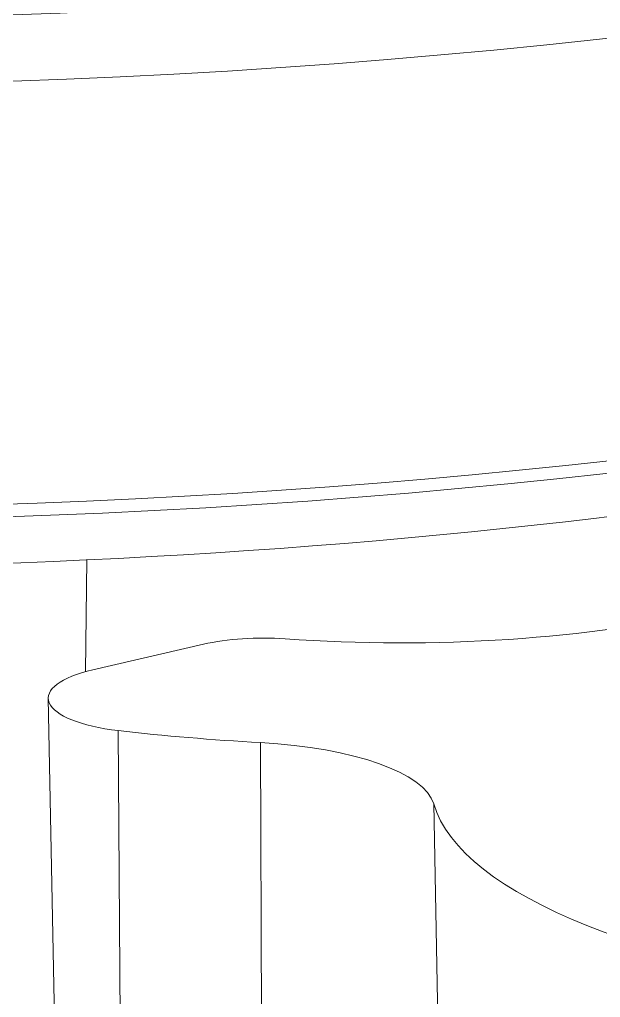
# Model space of a CAD drawing. Extents: x 9509 to 10103, y -15405 to -14985.
# Drawn here: x 10035.85 to 10041.42, y -15197.88 to -15188.5 of the extents above; entities that cross this region are included whole.
import ezdxf

# ---------------------------------------------------------------- set-up
doc = ezdxf.new("R2010")
doc.units = 0
doc.header["$MEASUREMENT"] = 0
doc.linetypes.add('HIDDEN2', pattern=[4.7625, 3.175, -1.5875])
doc.layers.add('1', color=4, linetype='HIDDEN2')

msp = doc.modelspace()

# ---------------------------------------------------------------- linework, layer by layer
at = {"layer": '1', "color": 1, "linetype": 'Continuous', "lineweight": 13}
for p, q in [((10036.4926, -15193.6848), (10036.4819, -15194.7574)), ((10036.8315, -15200.8861), (10036.7938, -15195.3233)), ((10038.1795, -15200.7885), (10038.1597, -15195.4383)), ((10039.9092, -15200.6155), (10039.8218, -15196.0268))]:
    msp.add_line(p, q, dxfattribs=at)
at = {"layer": '1', "color": 7, "linetype": 'Continuous', "lineweight": 18}
for p, q in [((10037.6119, -15194.4946), (10036.5523, -15194.7394)), ((10036.1237, -15195.0134), (10036.2367, -15200.9192))]:
    msp.add_line(p, q, dxfattribs=at)
at = {"layer": '1', "color": 1, "linetype": 'Continuous', "lineweight": 13}
for centre, major_axis, start_param, end_param in [((10033.1468, -15180.5305), (26, 0.0166), 3.749548, 6.281083), ((10033.1494, -15184.5882), (-26, -0.0166), 0.410821, 2.729414)]:
    msp.add_ellipse(centre, major_axis=major_axis, ratio=0.330963, start_param=start_param, end_param=end_param, dxfattribs=at)
at = {"layer": '1', "color": 7, "linetype": 'Continuous', "lineweight": 18}
for centre, major_axis, start_param, end_param in [((10033.1465, -15180.0587), (-25.5, -0.0163), 0.840826, 2.242173), ((10033.1495, -15184.7769), (25.8, 0.0165), 3.525023, 5.974974), ((10033.1555, -15194.2134), (-27.5, -0.0176), 0.934474, 3.755618), ((10033.1501, -15185.7206), (-24.3, -0.0155), 0.504774, 2.178752), ((10039.5159, -15192.7442), (5.25, 0.0034), 4.497311, 5.320345), ((10038.1833, -15194.7659), (-1, -0.0006), 4.497311, 5.320345), ((10037.1237, -15195.0107), (-1, -0.0006), 5.320345, 7.51751), ((10039.5159, -15192.7442), (-8.25, -0.0053), 1.234325, 1.405451), ((10037.831, -15196.0914), (2, 0.0013), 0.095865, 1.405451), ((10046.2918, -15195.8167), (-6.5, -0.0041), 0.095865, 1.290027)]:
    msp.add_ellipse(centre, major_axis=major_axis, ratio=0.330963, start_param=start_param, end_param=end_param, dxfattribs=at)

doc.saveas('drawing.dxf')
